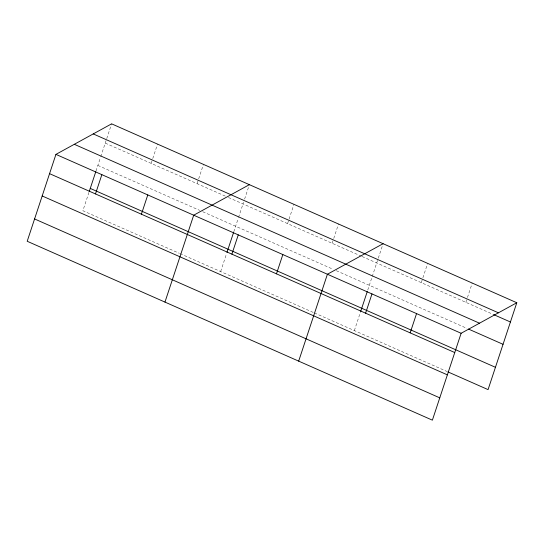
<?xml version="1.0" encoding="UTF-8"?>
<svg xmlns="http://www.w3.org/2000/svg" width="544" height="544" viewBox="0 0 544 544"><rect width="100%" height="100%" fill="white"/><g stroke="black" fill="none" stroke-linecap="round" stroke-linejoin="round"><path stroke-width="0.41" stroke-dasharray="2.72 2.04" d="M88.944 192.392L82.878 210.718L179.316 253.3M96.03 170.966L100.497 157.447M100.762 156.652L111.615 123.835M151.164 163.384L152.49 159.365M152.755 158.562L157.536 144.112M197.084 183.654L198.41 179.642M198.676 178.84L203.456 164.383M220.646 271.544L226.44 254.014M233.791 231.792L238.265 218.273M238.524 217.478L243.535 202.327M244.596 199.111L249.111 185.463M287.579 223.611L293.95 204.34M332.146 243.29L333.472 239.272M333.737 238.469L338.518 224.019M354.355 330.582L360.414 312.256M367.764 290.034L371.974 277.311M372.239 276.515L378.046 258.951M378.311 258.148L383.092 243.698M421.287 282.649L422.613 278.63M422.878 277.828L427.659 263.378M465.854 302.328L467.187 298.309M467.452 297.507L472.233 283.057M105.244 143.106L225.4 196.16M228.466 197.513L361.345 256.183M362.114 256.523L492.755 314.201M97.866 165.417L199.655 210.365M202.715 211.711L333.22 269.334M336.294 270.688L466.929 328.372M180.078 253.64L313.63 312.603M314.398 312.936L447.338 371.634"/><path stroke-width="0.82" d="M55.937 154.38L27.2 241.264L432.385 420.165L461.122 333.282L516.8 302.736L111.615 123.835L55.937 154.38L461.122 333.282M89.209 191.597L95.764 171.761M95.486 193.929L101.857 174.658M141.406 214.2L147.778 194.929M164.961 302.09L193.698 215.206L249.376 184.661M226.97 252.423L233.532 232.587M231.894 254.157L238.265 234.886M276.468 273.836L282.839 254.565M298.676 361.128L327.406 274.244L383.092 243.698M360.679 311.454L367.241 291.625M365.602 313.194L371.98 293.923M410.176 332.867L416.548 313.602M516.8 302.736L488.063 389.62L448.106 371.974M93.242 133.919L498.426 312.814M493.524 314.541L510.428 322M74.31 144.303L479.495 323.197M468.466 329.045L503.05 344.318M90.263 188.408L495.448 367.302M49.558 173.652L454.743 352.546M42.18 195.962L447.365 374.864M34.578 218.953L439.763 397.848"/></g></svg>
